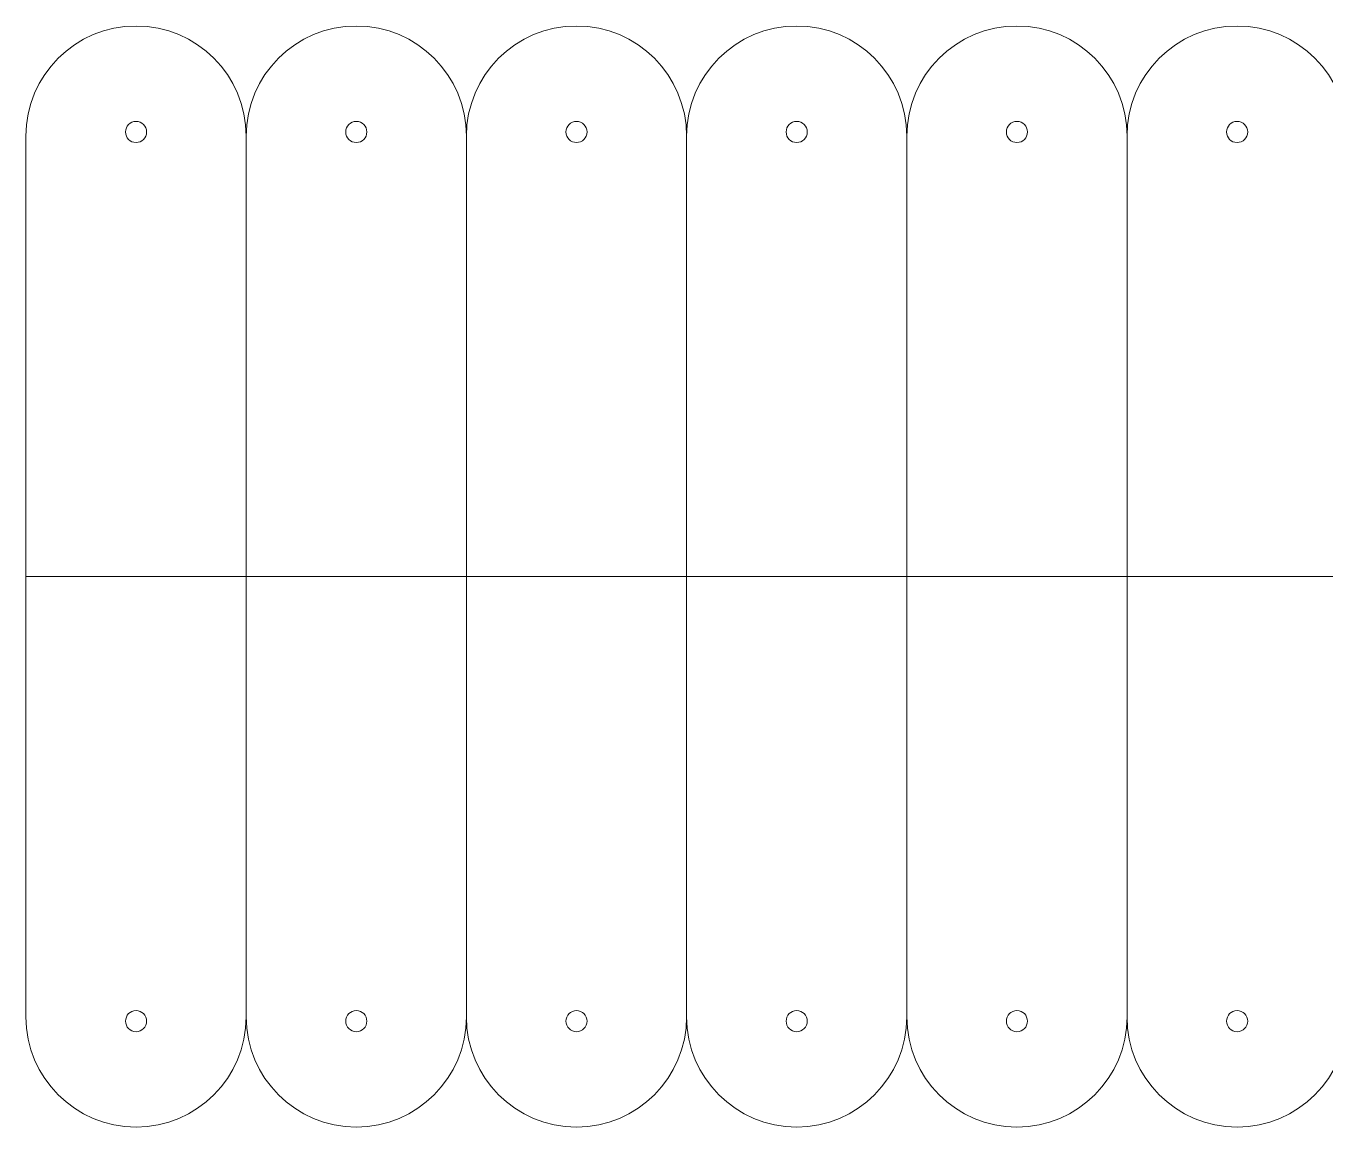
# Model space of a CAD drawing. Header units: inches. Extents: x 2.2 to 87.7, y 1.4 to 49.
# Drawn here: x 62.9 to 74.7, y 14.1 to 24.1 of the extents above; entities that cross this region are included whole.
import ezdxf

# ---------------------------------------------------------------- set-up
doc = ezdxf.new("R2010")
doc.units = ezdxf.units.IN
doc.header["$MEASUREMENT"] = 0
doc.layers.add('Layer 1', color=7, linetype='Continuous')

msp = doc.modelspace()

# ---------------------------------------------------------------- linework, layer by layer
at = {"layer": 'Layer 1', "color": 7, "lineweight": 9, "true_color": 0xffffff}
for points in [[(62.9, 19.104), (62.9, 23.104)], [(64.9, 19.104), (64.9, 23.104)], [(66.9, 19.104), (66.9, 23.104)], [(68.9, 19.104), (68.9, 23.104)], [(70.9, 19.104), (70.9, 23.104)], [(72.9, 19.104), (72.9, 23.104)], [(62.9, 19.104), (78.9, 19.104)], [(62.9, 19.104), (62.9, 15.104)], [(64.9, 19.104), (64.9, 15.104)], [(66.9, 19.104), (66.9, 15.104)], [(68.9, 19.104), (68.9, 15.104)], [(70.9, 19.104), (70.9, 15.104)], [(72.9, 19.104), (72.9, 15.104)]]:
    msp.add_lwpolyline(points, dxfattribs=at)
for points, knots in [([(62.9, 23.104), (62.9, 23.657), (63.348, 24.104), (63.9, 24.104), (64.452, 24.104), (64.9, 23.657), (64.9, 23.104)], [0, 0, 0, 0, 1, 1, 1, 2, 2, 2, 2]), ([(64.9, 23.104), (64.9, 23.657), (65.348, 24.104), (65.9, 24.104), (66.452, 24.104), (66.9, 23.657), (66.9, 23.104)], [0, 0, 0, 0, 1, 1, 1, 2, 2, 2, 2]), ([(66.9, 23.104), (66.9, 23.657), (67.348, 24.104), (67.9, 24.104), (68.452, 24.104), (68.9, 23.657), (68.9, 23.104)], [0, 0, 0, 0, 1, 1, 1, 2, 2, 2, 2]), ([(68.9, 23.104), (68.9, 23.657), (69.348, 24.104), (69.9, 24.104), (70.452, 24.104), (70.9, 23.657), (70.9, 23.104)], [0, 0, 0, 0, 1, 1, 1, 2, 2, 2, 2]), ([(70.9, 23.104), (70.9, 23.657), (71.348, 24.104), (71.9, 24.104), (72.452, 24.104), (72.9, 23.657), (72.9, 23.104)], [0, 0, 0, 0, 1, 1, 1, 2, 2, 2, 2]), ([(72.9, 23.104), (72.9, 23.657), (73.348, 24.104), (73.9, 24.104), (74.452, 24.104), (74.9, 23.657), (74.9, 23.104)], [0, 0, 0, 0, 1, 1, 1, 2, 2, 2, 2]), ([(63.9, 23.238), (63.847, 23.238), (63.804, 23.195), (63.804, 23.142), (63.804, 23.089), (63.847, 23.046), (63.9, 23.046), (63.953, 23.046), (63.996, 23.089), (63.996, 23.142), (63.996, 23.195), (63.953, 23.238), (63.9, 23.238)], [0, 0, 0, 0, 1, 1, 1, 2, 2, 2, 3, 3, 3, 4, 4, 4, 4]), ([(65.9, 23.238), (65.847, 23.238), (65.804, 23.195), (65.804, 23.142), (65.804, 23.089), (65.847, 23.046), (65.9, 23.046), (65.953, 23.046), (65.996, 23.089), (65.996, 23.142), (65.996, 23.195), (65.953, 23.238), (65.9, 23.238)], [0, 0, 0, 0, 1, 1, 1, 2, 2, 2, 3, 3, 3, 4, 4, 4, 4]), ([(67.9, 23.238), (67.847, 23.238), (67.804, 23.195), (67.804, 23.142), (67.804, 23.089), (67.847, 23.046), (67.9, 23.046), (67.953, 23.046), (67.996, 23.089), (67.996, 23.142), (67.996, 23.195), (67.953, 23.238), (67.9, 23.238)], [0, 0, 0, 0, 1, 1, 1, 2, 2, 2, 3, 3, 3, 4, 4, 4, 4]), ([(69.9, 23.238), (69.847, 23.238), (69.804, 23.195), (69.804, 23.142), (69.804, 23.089), (69.847, 23.046), (69.9, 23.046), (69.953, 23.046), (69.996, 23.089), (69.996, 23.142), (69.996, 23.195), (69.953, 23.238), (69.9, 23.238)], [0, 0, 0, 0, 1, 1, 1, 2, 2, 2, 3, 3, 3, 4, 4, 4, 4]), ([(71.9, 23.238), (71.847, 23.238), (71.804, 23.195), (71.804, 23.142), (71.804, 23.089), (71.847, 23.046), (71.9, 23.046), (71.953, 23.046), (71.996, 23.089), (71.996, 23.142), (71.996, 23.195), (71.953, 23.238), (71.9, 23.238)], [0, 0, 0, 0, 1, 1, 1, 2, 2, 2, 3, 3, 3, 4, 4, 4, 4]), ([(73.9, 23.238), (73.847, 23.238), (73.804, 23.195), (73.804, 23.142), (73.804, 23.089), (73.847, 23.046), (73.9, 23.046), (73.953, 23.046), (73.996, 23.089), (73.996, 23.142), (73.996, 23.195), (73.953, 23.238), (73.9, 23.238)], [0, 0, 0, 0, 1, 1, 1, 2, 2, 2, 3, 3, 3, 4, 4, 4, 4]), ([(64.9, 15.104), (64.9, 14.552), (64.452, 14.104), (63.9, 14.104), (63.348, 14.104), (62.9, 14.552), (62.9, 15.104)], [0, 0, 0, 0, 1, 1, 1, 2, 2, 2, 2]), ([(63.9, 14.97), (63.953, 14.97), (63.996, 15.013), (63.996, 15.066), (63.996, 15.119), (63.953, 15.162), (63.9, 15.162), (63.847, 15.162), (63.804, 15.119), (63.804, 15.066), (63.804, 15.013), (63.847, 14.97), (63.9, 14.97)], [0, 0, 0, 0, 1, 1, 1, 2, 2, 2, 3, 3, 3, 4, 4, 4, 4]), ([(66.9, 15.104), (66.9, 14.552), (66.452, 14.104), (65.9, 14.104), (65.348, 14.104), (64.9, 14.552), (64.9, 15.104)], [0, 0, 0, 0, 1, 1, 1, 2, 2, 2, 2]), ([(65.9, 14.97), (65.953, 14.97), (65.996, 15.013), (65.996, 15.066), (65.996, 15.119), (65.953, 15.162), (65.9, 15.162), (65.847, 15.162), (65.804, 15.119), (65.804, 15.066), (65.804, 15.013), (65.847, 14.97), (65.9, 14.97)], [0, 0, 0, 0, 1, 1, 1, 2, 2, 2, 3, 3, 3, 4, 4, 4, 4]), ([(68.9, 15.104), (68.9, 14.552), (68.452, 14.104), (67.9, 14.104), (67.348, 14.104), (66.9, 14.552), (66.9, 15.104)], [0, 0, 0, 0, 1, 1, 1, 2, 2, 2, 2]), ([(67.9, 14.97), (67.953, 14.97), (67.996, 15.013), (67.996, 15.066), (67.996, 15.119), (67.953, 15.162), (67.9, 15.162), (67.847, 15.162), (67.804, 15.119), (67.804, 15.066), (67.804, 15.013), (67.847, 14.97), (67.9, 14.97)], [0, 0, 0, 0, 1, 1, 1, 2, 2, 2, 3, 3, 3, 4, 4, 4, 4]), ([(70.9, 15.104), (70.9, 14.552), (70.452, 14.104), (69.9, 14.104), (69.348, 14.104), (68.9, 14.552), (68.9, 15.104)], [0, 0, 0, 0, 1, 1, 1, 2, 2, 2, 2]), ([(69.9, 14.97), (69.953, 14.97), (69.996, 15.013), (69.996, 15.066), (69.996, 15.119), (69.953, 15.162), (69.9, 15.162), (69.847, 15.162), (69.804, 15.119), (69.804, 15.066), (69.804, 15.013), (69.847, 14.97), (69.9, 14.97)], [0, 0, 0, 0, 1, 1, 1, 2, 2, 2, 3, 3, 3, 4, 4, 4, 4]), ([(72.9, 15.104), (72.9, 14.552), (72.452, 14.104), (71.9, 14.104), (71.348, 14.104), (70.9, 14.552), (70.9, 15.104)], [0, 0, 0, 0, 1, 1, 1, 2, 2, 2, 2]), ([(71.9, 14.97), (71.953, 14.97), (71.996, 15.013), (71.996, 15.066), (71.996, 15.119), (71.953, 15.162), (71.9, 15.162), (71.847, 15.162), (71.804, 15.119), (71.804, 15.066), (71.804, 15.013), (71.847, 14.97), (71.9, 14.97)], [0, 0, 0, 0, 1, 1, 1, 2, 2, 2, 3, 3, 3, 4, 4, 4, 4]), ([(74.9, 15.104), (74.9, 14.552), (74.452, 14.104), (73.9, 14.104), (73.348, 14.104), (72.9, 14.552), (72.9, 15.104)], [0, 0, 0, 0, 1, 1, 1, 2, 2, 2, 2]), ([(73.9, 14.97), (73.953, 14.97), (73.996, 15.013), (73.996, 15.066), (73.996, 15.119), (73.953, 15.162), (73.9, 15.162), (73.847, 15.162), (73.804, 15.119), (73.804, 15.066), (73.804, 15.013), (73.847, 14.97), (73.9, 14.97)], [0, 0, 0, 0, 1, 1, 1, 2, 2, 2, 3, 3, 3, 4, 4, 4, 4])]:
    msp.add_open_spline(points, degree=3, knots=knots, dxfattribs=at)

doc.saveas('drawing.dxf')
